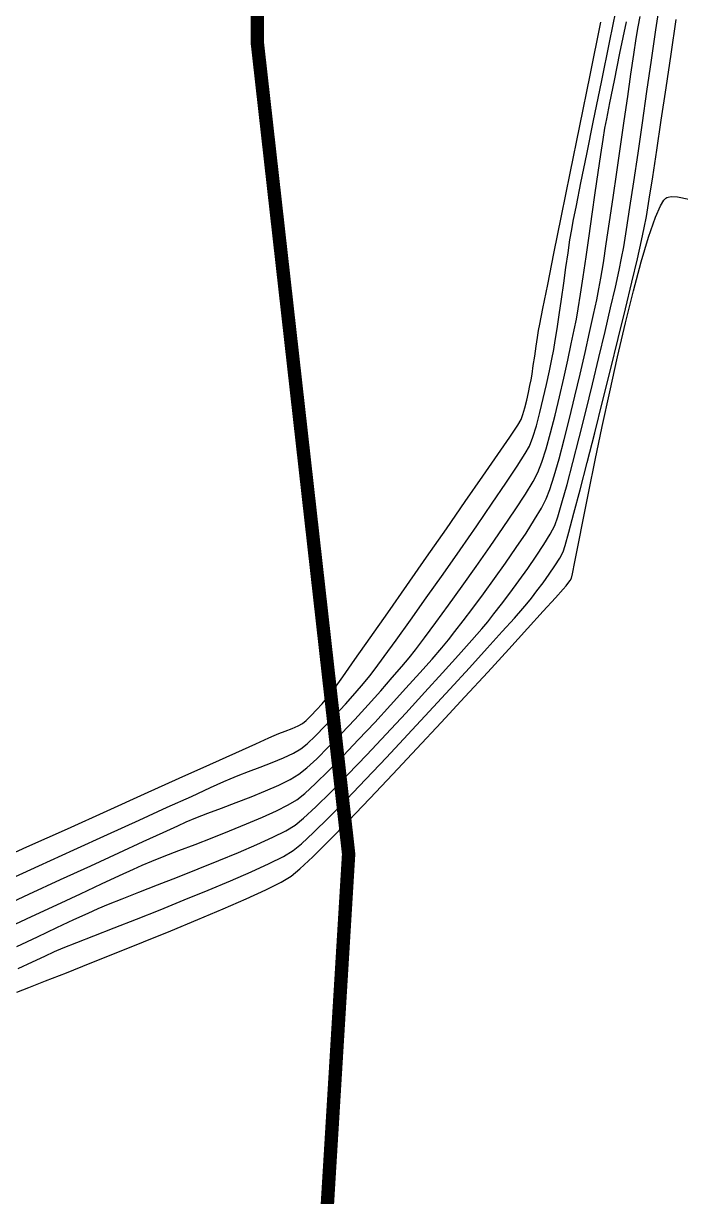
# Model space of a CAD drawing. Header units: metres. Extents: x 708868 to 711043, y 5411316 to 5413138.
# Drawn here: x 710374.5 to 710423.6, y 5412155.7 to 5412243.5 of the extents above; entities that cross this region are included whole.
import ezdxf

# ---------------------------------------------------------------- set-up
doc = ezdxf.new("R2010")
doc.units = ezdxf.units.M
doc.linetypes.add('DASHED', pattern=[0.75, 0.5, -0.25])
for name, color, linetype in [('C-ANNO-TABL', 1, 'Continuous'), ('Rionegro 2010_Contours', 7, 'Continuous'), ('Rionegro 2014_Contours', 7, 'Continuous'), ('Rionegro 2018_Contours', 7, 'Continuous')]:
    doc.layers.add(name, color=color, linetype=linetype)

msp = doc.modelspace()

# ---------------------------------------------------------------- linework, layer by layer
at = {"layer": 'C-ANNO-TABL', "color": 4, "linetype": 'DASHED', "true_color": 0x3dffff, "const_width": 1, "flags": 128}
msp.add_lwpolyline([(711042.543, 5413065.077), (710960.959, 5413110.395), (710928.513, 5413129.625), (710904.958, 5413136.482), (710878.336, 5413137.92), (710860.981, 5413136.789), (710843.249, 5413130.002), (710825.895, 5413114.543), (710808.917, 5413089.658), (710785.526, 5413050.068), (710767.477, 5413018.497), (710750.578, 5412962.402), (710732.947, 5412902.164), (710722.628, 5412876.686), (710711.096, 5412854.241), (710709.275, 5412838.469), (710712.254, 5412799.164), (710711.402, 5412767.16), (710706.844, 5412750.077), (710696.967, 5412735.651), (710677.974, 5412728.438), (710654.043, 5412726.539), (710627.073, 5412724.641), (710606.56, 5412720.465), (710589.801, 5412712.38), (710580.579, 5412698.728), (710577.45, 5412692.07), (710576.617, 5412681.451), (710581.703, 5412658.886), (710586.523, 5412640.581), (710590.138, 5412620.108), (710586.764, 5412609.511), (710569.894, 5412600.358), (710548.445, 5412592.651), (710519.158, 5412593.645), (710507.899, 5412592.671), (710498.04, 5412592.908), (710476.647, 5412590.526), (710453.439, 5412584.652), (710430.062, 5412578.871), (710407.167, 5412571.646), (710393.361, 5412565.35), (710390.566, 5412558.779), (710388.557, 5412550.53), (710383.696, 5412533.008), (710380.563, 5412521.688), (710371.646, 5412514.462), (710365.862, 5412509.886), (710362.006, 5412504.587), (710331.377, 5412455.849), (710322.46, 5412437.304), (710314.748, 5412419.962), (710310.913, 5412404.45), (710310.19, 5412389.517), (710312.359, 5412375.548), (710316.697, 5412365.432), (710327.06, 5412353.871), (710331.95, 5412345.85), (710336.144, 5412343.076), (710341.696, 5412343.548), (710347.662, 5412345.732), (710357.763, 5412346.027), (710373.475, 5412344.551), (710380.943, 5412341.931), (710387.559, 5412337.031), (710390.335, 5412331.128), (710393.229, 5412321.911), (710394.372, 5412314.079), (710391.947, 5412287.733), (710391.947, 5412242.005), (710398.772, 5412181.359), (710397.167, 5412154.922), (710391.094, 5412141.084), (710382.348, 5412135.257), (710365.927, 5412125.119), (710349.52, 5412122.865), (710314.938, 5412100.532), (710310.163, 5412097.449), (710304.075, 5412096.969), (710288.946, 5412103.637), (710260.398, 5412118.748), (710227.162, 5412131.796), (710192.198, 5412139.844), (710067.128, 5412167.234), (710056.514, 5412173.822), (710010.254, 5412214.541), (709997.898, 5412231.696), (709990.986, 5412235.843), (709981.946, 5412236.812), (709941.868, 5412226.346), (709906.208, 5412219.679), (709872.554, 5412206.968), (709858.983, 5412200.97), (709841.485, 5412178.774), (709831.695, 5412162.57), (709826.818, 5412138.119), (709826.096, 5412113.866), (709847.992, 5412057.968), (709847.992, 5412027.524), (709841.153, 5411995.836), (709821.685, 5411967.669), (709785.127, 5411896.003), (709764.498, 5411870.427), (709729.916, 5411841.626), (709687.876, 5411828.101), (709653.609, 5411828.388), (709636.799, 5411836.292), (709611.994, 5411871.534), (709572.151, 5411935.234), (709533.465, 5411953.882), (709461.2, 5411963.077), (709400.577, 5411961.741), (709328.296, 5411946.172), (709283.904, 5411933.17), (709246.821, 5411886.153), (709230.211, 5411871.995), (709186.772, 5411865.786), (709143.573, 5411868.974), (709131.371, 5411871.677), (709115.438, 5411870.35), (709084.203, 5411857.653), (709062.638, 5411854.332), (708913.408, 5411851.538)], dxfattribs=at)
at = {"layer": 'Rionegro 2010_Contours'}
for points in [[(710372.944, 5412179.264, 246), (710375.609, 5412180.474, 246), (710378.235, 5412181.669, 246), (710380.755, 5412182.817, 246), (710383.103, 5412183.888, 246), (710385.211, 5412184.85, 246), (710387.013, 5412185.672, 246), (710388.441, 5412186.324, 246), (710389.43, 5412186.773, 246), (710389.911, 5412186.99, 246), (710390.517, 5412187.237, 246), (710391.289, 5412187.531, 246), (710392.157, 5412187.859, 246), (710393.051, 5412188.207, 246), (710393.901, 5412188.56, 246), (710394.638, 5412188.904, 246), (710395.192, 5412189.224, 246), (710395.665, 5412189.61, 246), (710396.284, 5412190.195, 246), (710397.001, 5412190.923, 246), (710397.767, 5412191.736, 246), (710398.535, 5412192.575, 246), (710399.255, 5412193.385, 246), (710399.88, 5412194.107, 246), (710400.362, 5412194.683, 246), (710400.758, 5412195.202, 246), (710401.429, 5412196.116, 246), (710402.323, 5412197.353, 246), (710403.388, 5412198.842, 246), (710404.575, 5412200.513, 246), (710405.831, 5412202.294, 246), (710407.106, 5412204.113, 246), (710408.349, 5412205.901, 246), (710409.509, 5412207.585, 246), (710410.534, 5412209.094, 246), (710411.374, 5412210.358, 246), (710411.977, 5412211.305, 246), (710412.293, 5412211.864, 246), (710412.55, 5412212.532, 246), (710412.814, 5412213.388, 246), (710413.076, 5412214.37, 246), (710413.328, 5412215.42, 246), (710413.565, 5412216.475, 246), (710413.778, 5412217.477, 246), (710413.959, 5412218.365, 246), (710414.102, 5412219.079, 246), (710414.222, 5412219.748, 246), (710414.362, 5412220.637, 246), (710414.517, 5412221.688, 246), (710414.682, 5412222.84, 246), (710414.85, 5412224.035, 246), (710415.016, 5412225.215, 246), (710415.175, 5412226.318, 246), (710415.321, 5412227.288, 246), (710415.448, 5412228.064, 246), (710415.564, 5412228.67, 246), (710415.799, 5412229.852, 246), (710416.141, 5412231.546, 246), (710416.575, 5412233.689, 246), (710417.089, 5412236.217, 246), (710417.669, 5412239.065, 246), (710418.301, 5412242.171, 246), (710418.974, 5412245.469, 246)], [(710373.957, 5412174.442, 243), (710375.517, 5412175.176, 243), (710376.962, 5412175.858, 243), (710378.237, 5412176.458, 243), (710379.287, 5412176.946, 243), (710380.056, 5412177.292, 243), (710380.817, 5412177.61, 243), (710381.845, 5412178.02, 243), (710383.083, 5412178.505, 243), (710384.479, 5412179.049, 243), (710385.977, 5412179.635, 243), (710387.523, 5412180.247, 243), (710389.063, 5412180.867, 243), (710390.542, 5412181.479, 243), (710391.907, 5412182.067, 243), (710393.102, 5412182.614, 243), (710394.073, 5412183.103, 243), (710394.766, 5412183.517, 243), (710395.409, 5412184.041, 243), (710396.318, 5412184.887, 243), (710397.44, 5412185.996, 243), (710398.724, 5412187.311, 243), (710400.12, 5412188.773, 243), (710401.576, 5412190.322, 243), (710403.042, 5412191.902, 243), (710404.465, 5412193.452, 243), (710405.796, 5412194.915, 243), (710406.983, 5412196.232, 243), (710407.974, 5412197.345, 243), (710408.72, 5412198.195, 243), (710409.169, 5412198.723, 243), (710409.637, 5412199.31, 243), (710410.204, 5412200.04, 243), (710410.836, 5412200.875, 243), (710411.5, 5412201.776, 243), (710412.165, 5412202.705, 243), (710412.798, 5412203.624, 243), (710413.366, 5412204.494, 243), (710413.836, 5412205.277, 243), (710414.176, 5412205.934, 243), (710414.407, 5412206.565, 243), (710414.722, 5412207.606, 243), (710415.105, 5412208.985, 243), (710415.541, 5412210.632, 243), (710416.014, 5412212.478, 243), (710416.506, 5412214.451, 243), (710417.004, 5412216.48, 243), (710417.489, 5412218.496, 243), (710417.947, 5412220.428, 243), (710418.362, 5412222.205, 243), (710418.717, 5412223.757, 243), (710418.996, 5412225.014, 243), (710419.184, 5412225.904, 243), (710419.34, 5412226.773, 243), (710419.55, 5412228.063, 243), (710419.804, 5412229.705, 243), (710420.092, 5412231.627, 243), (710420.407, 5412233.759, 243), (710420.739, 5412236.03, 243), (710421.078, 5412238.371, 243), (710421.416, 5412240.711, 243), (710421.744, 5412242.978, 243), (710422.052, 5412245.103, 243)], [(710373.087, 5412175.768, 244), (710375.053, 5412176.678, 244), (710376.951, 5412177.561, 244), (710378.722, 5412178.387, 244), (710380.306, 5412179.126, 244), (710381.643, 5412179.748, 244), (710382.675, 5412180.225, 244), (710383.341, 5412180.525, 244), (710384.056, 5412180.822, 244), (710384.986, 5412181.189, 244), (710386.081, 5412181.613, 244), (710387.294, 5412182.08, 244), (710388.574, 5412182.577, 244), (710389.872, 5412183.09, 244), (710391.139, 5412183.605, 244), (710392.325, 5412184.109, 244), (710393.381, 5412184.588, 244), (710394.259, 5412185.03, 244), (710394.908, 5412185.419, 244), (710395.501, 5412185.896, 244), (710396.302, 5412186.635, 244), (710397.268, 5412187.584, 244), (710398.355, 5412188.695, 244), (710399.52, 5412189.916, 244), (710400.72, 5412191.199, 244), (710401.912, 5412192.493, 244), (710403.052, 5412193.748, 244), (710404.097, 5412194.914, 244), (710405.005, 5412195.941, 244), (710405.731, 5412196.778, 244), (710406.233, 5412197.376, 244), (710406.72, 5412197.99, 244), (710407.34, 5412198.795, 244), (710408.061, 5412199.752, 244), (710408.85, 5412200.818, 244), (710409.674, 5412201.954, 244), (710410.502, 5412203.117, 244), (710411.3, 5412204.267, 244), (710412.036, 5412205.362, 244), (710412.678, 5412206.362, 244), (710413.193, 5412207.225, 244), (710413.549, 5412207.911, 244), (710413.82, 5412208.619, 244), (710414.141, 5412209.635, 244), (710414.5, 5412210.899, 244), (710414.885, 5412212.352, 244), (710415.285, 5412213.934, 244), (710415.687, 5412215.586, 244), (710416.079, 5412217.248, 244), (710416.451, 5412218.861, 244), (710416.789, 5412220.365, 244), (710417.083, 5412221.7, 244), (710417.321, 5412222.808, 244), (710417.49, 5412223.629, 244), (710417.634, 5412224.428, 244), (710417.819, 5412225.569, 244), (710418.038, 5412226.993, 244), (710418.283, 5412228.637, 244), (710418.546, 5412230.439, 244), (710418.821, 5412232.339, 244), (710419.099, 5412234.275, 244), (710419.373, 5412236.185, 244), (710419.635, 5412238.009, 244), (710419.879, 5412239.684, 244), (710420.096, 5412241.148, 244), (710420.279, 5412242.342, 244), (710420.421, 5412243.203, 244), (710420.566, 5412243.974, 244)], [(710371.693, 5412180.519, 247), (710374.723, 5412181.885, 247), (710377.752, 5412183.252, 247), (710380.708, 5412184.585, 247), (710383.516, 5412185.853, 247), (710386.105, 5412187.021, 247), (710388.4, 5412188.058, 247), (710390.33, 5412188.93, 247), (710391.822, 5412189.603, 247), (710392.801, 5412190.045, 247), (710393.197, 5412190.222, 247), (710393.56, 5412190.368, 247), (710394.034, 5412190.547, 247), (710394.538, 5412190.744, 247), (710394.998, 5412190.942, 247), (710395.334, 5412191.127, 247), (710395.603, 5412191.354, 247), (710395.966, 5412191.711, 247), (710396.376, 5412192.143, 247), (710396.787, 5412192.595, 247), (710397.153, 5412193.011, 247), (710397.427, 5412193.336, 247), (710397.709, 5412193.723, 247), (710398.335, 5412194.605, 247), (710399.247, 5412195.899, 247), (710400.387, 5412197.524, 247), (710401.698, 5412199.396, 247), (710403.122, 5412201.435, 247), (710404.602, 5412203.557, 247), (710406.079, 5412205.68, 247), (710407.496, 5412207.722, 247), (710408.796, 5412209.601, 247), (710409.921, 5412211.235, 247), (710410.812, 5412212.541, 247), (710411.413, 5412213.437, 247), (710411.665, 5412213.841, 247), (710411.807, 5412214.225, 247), (710411.951, 5412214.731, 247), (710412.091, 5412215.301, 247), (710412.218, 5412215.875, 247), (710412.326, 5412216.396, 247), (710412.408, 5412216.804, 247), (710412.485, 5412217.251, 247), (710412.579, 5412217.875, 247), (710412.681, 5412218.592, 247), (710412.784, 5412219.323, 247), (710412.88, 5412219.984, 247), (710412.961, 5412220.494, 247), (710413.056, 5412220.979, 247), (710413.292, 5412222.151, 247), (710413.653, 5412223.939, 247), (710414.125, 5412226.271, 247), (710414.693, 5412229.075, 247), (710415.342, 5412232.279, 247), (710416.058, 5412235.811, 247), (710416.826, 5412239.598, 247), (710417.631, 5412243.57, 247)], [(710374.067, 5412172.795, 242), (710375.129, 5412173.301, 242), (710376.046, 5412173.732, 242), (710376.771, 5412174.06, 242), (710377.434, 5412174.336, 242), (710378.442, 5412174.737, 242), (710379.731, 5412175.245, 242), (710381.241, 5412175.838, 242), (710382.91, 5412176.495, 242), (710384.677, 5412177.197, 242), (710386.48, 5412177.922, 242), (710388.259, 5412178.649, 242), (710389.95, 5412179.36, 242), (710391.494, 5412180.032, 242), (710392.829, 5412180.646, 242), (710393.892, 5412181.18, 242), (710394.624, 5412181.615, 242), (710395.249, 5412182.125, 242), (710396.152, 5412182.966, 242), (710397.285, 5412184.085, 242), (710398.602, 5412185.429, 242), (710400.058, 5412186.946, 242), (710401.606, 5412188.584, 242), (710403.201, 5412190.289, 242), (710404.796, 5412192.01, 242), (710406.345, 5412193.694, 242), (710407.803, 5412195.287, 242), (710409.123, 5412196.739, 242), (710410.259, 5412197.995, 242), (710411.165, 5412199.004, 242), (710411.796, 5412199.713, 242), (710412.104, 5412200.07, 242), (710412.439, 5412200.492, 242), (710412.854, 5412201.031, 242), (710413.31, 5412201.645, 242), (710413.77, 5412202.288, 242), (710414.198, 5412202.918, 242), (710414.555, 5412203.489, 242), (710414.804, 5412203.958, 242), (710414.962, 5412204.438, 242), (710415.241, 5412205.425, 242), (710415.62, 5412206.838, 242), (710416.081, 5412208.6, 242), (710416.604, 5412210.633, 242), (710417.169, 5412212.859, 242), (710417.757, 5412215.198, 242), (710418.348, 5412217.572, 242), (710418.924, 5412219.904, 242), (710419.463, 5412222.115, 242), (710419.948, 5412224.126, 242), (710420.358, 5412225.859, 242), (710420.675, 5412227.236, 242), (710420.878, 5412228.179, 242), (710421.032, 5412229.034, 242), (710421.245, 5412230.331, 242), (710421.507, 5412232.006, 242), (710421.81, 5412233.993, 242), (710422.145, 5412236.226, 242), (710422.502, 5412238.64, 242), (710422.874, 5412241.17, 242), (710423.251, 5412243.749, 242)], [(710373.954, 5412171.018, 241), (710374.854, 5412171.374, 241), (710376.115, 5412171.871, 241), (710377.671, 5412172.484, 241), (710379.454, 5412173.189, 241), (710381.396, 5412173.963, 241), (710383.428, 5412174.78, 241), (710385.482, 5412175.618, 241), (710387.492, 5412176.451, 241), (710389.388, 5412177.256, 241), (710391.103, 5412178.009, 241), (710392.569, 5412178.686, 241), (710393.718, 5412179.261, 241), (710394.482, 5412179.712, 241), (710395.133, 5412180.247, 241), (710396.096, 5412181.15, 241), (710397.321, 5412182.364, 241), (710398.76, 5412183.836, 241), (710400.365, 5412185.509, 241), (710402.086, 5412187.329, 241), (710403.876, 5412189.239, 241), (710405.685, 5412191.186, 241), (710407.465, 5412193.113, 241), (710409.168, 5412194.965, 241), (710410.745, 5412196.688, 241), (710412.147, 5412198.225, 241), (710413.326, 5412199.522, 241), (710414.234, 5412200.523, 241), (710414.821, 5412201.173, 241), (710415.04, 5412201.416, 241), (710415.17, 5412201.585, 241), (710415.324, 5412201.8, 241), (710415.432, 5412201.981, 241), (710415.501, 5412202.313, 241), (710415.677, 5412203.206, 241), (710415.948, 5412204.58, 241), (710416.301, 5412206.357, 241), (710416.725, 5412208.458, 241), (710417.207, 5412210.804, 241), (710417.735, 5412213.318, 241), (710418.298, 5412215.919, 241), (710418.882, 5412218.53, 241), (710419.476, 5412221.071, 241), (710420.068, 5412223.464, 241), (710420.646, 5412225.631, 241), (710421.198, 5412227.491, 241), (710421.71, 5412228.968, 241), (710422.085, 5412229.82, 241), (710422.34, 5412230.24, 241), (710422.497, 5412230.406, 241), (710422.571, 5412230.454, 241), (710422.658, 5412230.486, 241), (710422.888, 5412230.518, 241), (710423.361, 5412230.492, 241), (710424.213, 5412230.326, 241)]]:
    msp.add_polyline3d(points, dxfattribs=at)
at = {"layer": 'Rionegro 2014_Contours'}
for points in [[(710372.944, 5412179.264, 246), (710375.609, 5412180.474, 246), (710378.235, 5412181.669, 246), (710380.755, 5412182.817, 246), (710383.103, 5412183.888, 246), (710385.211, 5412184.85, 246), (710387.013, 5412185.672, 246), (710388.441, 5412186.324, 246), (710389.43, 5412186.773, 246), (710389.911, 5412186.99, 246), (710390.517, 5412187.237, 246), (710391.289, 5412187.531, 246), (710392.157, 5412187.859, 246), (710393.051, 5412188.207, 246), (710393.901, 5412188.56, 246), (710394.638, 5412188.904, 246), (710395.192, 5412189.224, 246), (710395.665, 5412189.61, 246), (710396.284, 5412190.195, 246), (710397.001, 5412190.923, 246), (710397.767, 5412191.736, 246), (710398.535, 5412192.575, 246), (710399.255, 5412193.385, 246), (710399.88, 5412194.107, 246), (710400.362, 5412194.683, 246), (710400.758, 5412195.202, 246), (710401.429, 5412196.116, 246), (710402.323, 5412197.353, 246), (710403.388, 5412198.842, 246), (710404.575, 5412200.513, 246), (710405.831, 5412202.294, 246), (710407.106, 5412204.113, 246), (710408.349, 5412205.901, 246), (710409.509, 5412207.585, 246), (710410.534, 5412209.094, 246), (710411.374, 5412210.358, 246), (710411.977, 5412211.305, 246), (710412.293, 5412211.864, 246), (710412.55, 5412212.532, 246), (710412.814, 5412213.388, 246), (710413.076, 5412214.37, 246), (710413.328, 5412215.42, 246), (710413.565, 5412216.475, 246), (710413.778, 5412217.477, 246), (710413.959, 5412218.365, 246), (710414.102, 5412219.079, 246), (710414.222, 5412219.748, 246), (710414.362, 5412220.637, 246), (710414.517, 5412221.688, 246), (710414.682, 5412222.84, 246), (710414.85, 5412224.035, 246), (710415.016, 5412225.215, 246), (710415.175, 5412226.318, 246), (710415.321, 5412227.288, 246), (710415.448, 5412228.064, 246), (710415.564, 5412228.67, 246), (710415.799, 5412229.852, 246), (710416.141, 5412231.546, 246), (710416.575, 5412233.689, 246), (710417.089, 5412236.217, 246), (710417.669, 5412239.065, 246), (710418.301, 5412242.171, 246), (710418.974, 5412245.469, 246)], [(710373.957, 5412174.442, 243), (710375.517, 5412175.176, 243), (710376.962, 5412175.858, 243), (710378.237, 5412176.458, 243), (710379.287, 5412176.946, 243), (710380.056, 5412177.292, 243), (710380.817, 5412177.61, 243), (710381.845, 5412178.02, 243), (710383.083, 5412178.505, 243), (710384.479, 5412179.049, 243), (710385.977, 5412179.635, 243), (710387.523, 5412180.247, 243), (710389.063, 5412180.867, 243), (710390.542, 5412181.479, 243), (710391.907, 5412182.067, 243), (710393.102, 5412182.614, 243), (710394.073, 5412183.103, 243), (710394.766, 5412183.517, 243), (710395.409, 5412184.041, 243), (710396.318, 5412184.887, 243), (710397.44, 5412185.996, 243), (710398.724, 5412187.311, 243), (710400.12, 5412188.773, 243), (710401.576, 5412190.322, 243), (710403.042, 5412191.902, 243), (710404.465, 5412193.452, 243), (710405.796, 5412194.915, 243), (710406.983, 5412196.232, 243), (710407.974, 5412197.345, 243), (710408.72, 5412198.195, 243), (710409.169, 5412198.723, 243), (710409.637, 5412199.31, 243), (710410.204, 5412200.04, 243), (710410.836, 5412200.875, 243), (710411.5, 5412201.776, 243), (710412.165, 5412202.705, 243), (710412.798, 5412203.624, 243), (710413.366, 5412204.494, 243), (710413.836, 5412205.277, 243), (710414.176, 5412205.934, 243), (710414.407, 5412206.565, 243), (710414.722, 5412207.606, 243), (710415.105, 5412208.985, 243), (710415.541, 5412210.632, 243), (710416.014, 5412212.478, 243), (710416.506, 5412214.451, 243), (710417.004, 5412216.48, 243), (710417.489, 5412218.496, 243), (710417.947, 5412220.428, 243), (710418.362, 5412222.205, 243), (710418.717, 5412223.757, 243), (710418.996, 5412225.014, 243), (710419.184, 5412225.904, 243), (710419.34, 5412226.773, 243), (710419.55, 5412228.063, 243), (710419.804, 5412229.705, 243), (710420.092, 5412231.627, 243), (710420.407, 5412233.759, 243), (710420.739, 5412236.03, 243), (710421.078, 5412238.371, 243), (710421.416, 5412240.711, 243), (710421.744, 5412242.978, 243), (710422.052, 5412245.103, 243)], [(710373.087, 5412175.768, 244), (710375.053, 5412176.678, 244), (710376.951, 5412177.561, 244), (710378.722, 5412178.387, 244), (710380.306, 5412179.126, 244), (710381.643, 5412179.748, 244), (710382.675, 5412180.225, 244), (710383.341, 5412180.525, 244), (710384.056, 5412180.822, 244), (710384.986, 5412181.189, 244), (710386.081, 5412181.613, 244), (710387.294, 5412182.08, 244), (710388.574, 5412182.577, 244), (710389.872, 5412183.09, 244), (710391.139, 5412183.605, 244), (710392.325, 5412184.109, 244), (710393.381, 5412184.588, 244), (710394.259, 5412185.03, 244), (710394.908, 5412185.419, 244), (710395.501, 5412185.896, 244), (710396.302, 5412186.635, 244), (710397.268, 5412187.584, 244), (710398.355, 5412188.695, 244), (710399.52, 5412189.916, 244), (710400.72, 5412191.199, 244), (710401.912, 5412192.493, 244), (710403.052, 5412193.748, 244), (710404.097, 5412194.914, 244), (710405.005, 5412195.941, 244), (710405.731, 5412196.778, 244), (710406.233, 5412197.376, 244), (710406.72, 5412197.99, 244), (710407.34, 5412198.795, 244), (710408.061, 5412199.752, 244), (710408.85, 5412200.818, 244), (710409.674, 5412201.954, 244), (710410.502, 5412203.117, 244), (710411.3, 5412204.267, 244), (710412.036, 5412205.362, 244), (710412.678, 5412206.362, 244), (710413.193, 5412207.225, 244), (710413.549, 5412207.911, 244), (710413.82, 5412208.619, 244), (710414.141, 5412209.635, 244), (710414.5, 5412210.899, 244), (710414.885, 5412212.352, 244), (710415.285, 5412213.934, 244), (710415.687, 5412215.586, 244), (710416.079, 5412217.248, 244), (710416.451, 5412218.861, 244), (710416.789, 5412220.365, 244), (710417.083, 5412221.7, 244), (710417.321, 5412222.808, 244), (710417.49, 5412223.629, 244), (710417.634, 5412224.428, 244), (710417.819, 5412225.569, 244), (710418.038, 5412226.993, 244), (710418.283, 5412228.637, 244), (710418.546, 5412230.439, 244), (710418.821, 5412232.339, 244), (710419.099, 5412234.275, 244), (710419.373, 5412236.185, 244), (710419.635, 5412238.009, 244), (710419.879, 5412239.684, 244), (710420.096, 5412241.148, 244), (710420.279, 5412242.342, 244), (710420.421, 5412243.203, 244), (710420.566, 5412243.974, 244)], [(710371.693, 5412180.519, 247), (710374.723, 5412181.885, 247), (710377.752, 5412183.252, 247), (710380.708, 5412184.585, 247), (710383.516, 5412185.853, 247), (710386.105, 5412187.021, 247), (710388.4, 5412188.058, 247), (710390.33, 5412188.93, 247), (710391.822, 5412189.603, 247), (710392.801, 5412190.045, 247), (710393.197, 5412190.222, 247), (710393.56, 5412190.368, 247), (710394.034, 5412190.547, 247), (710394.538, 5412190.744, 247), (710394.998, 5412190.942, 247), (710395.334, 5412191.127, 247), (710395.603, 5412191.354, 247), (710395.966, 5412191.711, 247), (710396.376, 5412192.143, 247), (710396.787, 5412192.595, 247), (710397.153, 5412193.011, 247), (710397.427, 5412193.336, 247), (710397.709, 5412193.723, 247), (710398.335, 5412194.605, 247), (710399.247, 5412195.899, 247), (710400.387, 5412197.524, 247), (710401.698, 5412199.396, 247), (710403.122, 5412201.435, 247), (710404.602, 5412203.557, 247), (710406.079, 5412205.68, 247), (710407.496, 5412207.722, 247), (710408.796, 5412209.601, 247), (710409.921, 5412211.235, 247), (710410.812, 5412212.541, 247), (710411.413, 5412213.437, 247), (710411.665, 5412213.841, 247), (710411.807, 5412214.225, 247), (710411.951, 5412214.731, 247), (710412.091, 5412215.301, 247), (710412.218, 5412215.875, 247), (710412.326, 5412216.396, 247), (710412.408, 5412216.804, 247), (710412.485, 5412217.251, 247), (710412.579, 5412217.875, 247), (710412.681, 5412218.592, 247), (710412.784, 5412219.323, 247), (710412.88, 5412219.984, 247), (710412.961, 5412220.494, 247), (710413.056, 5412220.979, 247), (710413.292, 5412222.151, 247), (710413.653, 5412223.939, 247), (710414.125, 5412226.271, 247), (710414.693, 5412229.075, 247), (710415.342, 5412232.279, 247), (710416.058, 5412235.811, 247), (710416.826, 5412239.598, 247), (710417.631, 5412243.57, 247)], [(710372.44, 5412177.246, 245), (710374.859, 5412178.353, 245), (710377.236, 5412179.444, 245), (710379.5, 5412180.485, 245), (710381.58, 5412181.443, 245), (710383.403, 5412182.284, 245), (710384.9, 5412182.972, 245), (710385.998, 5412183.475, 245), (710386.626, 5412183.757, 245), (710387.348, 5412184.055, 245), (710388.248, 5412184.403, 245), (710389.271, 5412184.79, 245), (710390.365, 5412185.205, 245), (710391.478, 5412185.638, 245), (710392.556, 5412186.077, 245), (710393.546, 5412186.511, 245), (710394.395, 5412186.93, 245), (710395.05, 5412187.322, 245), (710395.636, 5412187.791, 245), (710396.391, 5412188.488, 245), (710397.272, 5412189.361, 245), (710398.235, 5412190.358, 245), (710399.237, 5412191.428, 245), (710400.234, 5412192.517, 245), (710401.182, 5412193.573, 245), (710402.038, 5412194.546, 245), (710402.758, 5412195.382, 245), (710403.298, 5412196.03, 245), (710403.774, 5412196.638, 245), (710404.45, 5412197.534, 245), (710405.283, 5412198.66, 245), (710406.231, 5412199.96, 245), (710407.252, 5412201.378, 245), (710408.304, 5412202.859, 245), (710409.346, 5412204.344, 245), (710410.334, 5412205.779, 245), (710411.228, 5412207.107, 245), (710411.985, 5412208.272, 245), (710412.563, 5412209.218, 245), (710412.921, 5412209.888, 245), (710413.216, 5412210.647, 245), (710413.535, 5412211.653, 245), (710413.868, 5412212.845, 245), (710414.207, 5412214.164, 245), (710414.54, 5412215.549, 245), (710414.859, 5412216.939, 245), (710415.154, 5412218.275, 245), (710415.414, 5412219.496, 245), (710415.632, 5412220.543, 245), (710415.796, 5412221.354, 245), (710415.937, 5412222.136, 245), (710416.111, 5412223.216, 245), (710416.309, 5412224.528, 245), (710416.526, 5412226.007, 245), (710416.754, 5412227.59, 245), (710416.984, 5412229.212, 245), (710417.211, 5412230.807, 245), (710417.427, 5412232.311, 245), (710417.624, 5412233.66, 245), (710417.796, 5412234.789, 245), (710417.934, 5412235.633, 245), (710418.066, 5412236.327, 245), (710418.305, 5412237.533, 245), (710418.64, 5412239.189, 245), (710419.055, 5412241.23, 245), (710419.538, 5412243.591, 245)], [(710374.067, 5412172.795, 242), (710375.129, 5412173.301, 242), (710376.046, 5412173.732, 242), (710376.771, 5412174.06, 242), (710377.434, 5412174.336, 242), (710378.442, 5412174.737, 242), (710379.731, 5412175.245, 242), (710381.241, 5412175.838, 242), (710382.91, 5412176.495, 242), (710384.677, 5412177.197, 242), (710386.48, 5412177.922, 242), (710388.259, 5412178.649, 242), (710389.95, 5412179.36, 242), (710391.494, 5412180.032, 242), (710392.829, 5412180.646, 242), (710393.892, 5412181.18, 242), (710394.624, 5412181.615, 242), (710395.249, 5412182.125, 242), (710396.152, 5412182.966, 242), (710397.285, 5412184.085, 242), (710398.602, 5412185.429, 242), (710400.058, 5412186.946, 242), (710401.606, 5412188.584, 242), (710403.201, 5412190.289, 242), (710404.796, 5412192.01, 242), (710406.345, 5412193.694, 242), (710407.803, 5412195.287, 242), (710409.123, 5412196.739, 242), (710410.259, 5412197.995, 242), (710411.165, 5412199.004, 242), (710411.796, 5412199.713, 242), (710412.104, 5412200.07, 242), (710412.439, 5412200.492, 242), (710412.854, 5412201.031, 242), (710413.31, 5412201.645, 242), (710413.77, 5412202.288, 242), (710414.198, 5412202.918, 242), (710414.555, 5412203.489, 242), (710414.804, 5412203.958, 242), (710414.962, 5412204.438, 242), (710415.241, 5412205.425, 242), (710415.62, 5412206.838, 242), (710416.081, 5412208.6, 242), (710416.604, 5412210.633, 242), (710417.169, 5412212.859, 242), (710417.757, 5412215.198, 242), (710418.348, 5412217.572, 242), (710418.924, 5412219.904, 242), (710419.463, 5412222.115, 242), (710419.948, 5412224.126, 242), (710420.358, 5412225.859, 242), (710420.675, 5412227.236, 242), (710420.878, 5412228.179, 242), (710421.032, 5412229.034, 242), (710421.245, 5412230.331, 242), (710421.507, 5412232.006, 242), (710421.81, 5412233.993, 242), (710422.145, 5412236.226, 242), (710422.502, 5412238.64, 242), (710422.874, 5412241.17, 242), (710423.251, 5412243.749, 242)], [(710373.954, 5412171.018, 241), (710374.854, 5412171.374, 241), (710376.115, 5412171.871, 241), (710377.671, 5412172.484, 241), (710379.454, 5412173.189, 241), (710381.396, 5412173.963, 241), (710383.428, 5412174.78, 241), (710385.482, 5412175.618, 241), (710387.492, 5412176.451, 241), (710389.388, 5412177.256, 241), (710391.103, 5412178.009, 241), (710392.569, 5412178.686, 241), (710393.718, 5412179.261, 241), (710394.482, 5412179.712, 241), (710395.133, 5412180.247, 241), (710396.096, 5412181.15, 241), (710397.321, 5412182.364, 241), (710398.76, 5412183.836, 241), (710400.365, 5412185.509, 241), (710402.086, 5412187.329, 241), (710403.876, 5412189.239, 241), (710405.685, 5412191.186, 241), (710407.465, 5412193.113, 241), (710409.168, 5412194.965, 241), (710410.745, 5412196.688, 241), (710412.147, 5412198.225, 241), (710413.326, 5412199.522, 241), (710414.234, 5412200.523, 241), (710414.821, 5412201.173, 241), (710415.04, 5412201.416, 241), (710415.17, 5412201.585, 241), (710415.324, 5412201.8, 241), (710415.432, 5412201.981, 241), (710415.501, 5412202.313, 241), (710415.677, 5412203.206, 241), (710415.948, 5412204.58, 241), (710416.301, 5412206.357, 241), (710416.725, 5412208.458, 241), (710417.207, 5412210.804, 241), (710417.735, 5412213.318, 241), (710418.298, 5412215.919, 241), (710418.882, 5412218.53, 241), (710419.476, 5412221.071, 241), (710420.068, 5412223.464, 241), (710420.646, 5412225.631, 241), (710421.198, 5412227.491, 241), (710421.71, 5412228.968, 241), (710422.085, 5412229.82, 241), (710422.34, 5412230.24, 241), (710422.497, 5412230.406, 241), (710422.571, 5412230.454, 241), (710422.658, 5412230.486, 241), (710422.888, 5412230.518, 241), (710423.361, 5412230.492, 241), (710424.213, 5412230.326, 241)]]:
    msp.add_polyline3d(points, dxfattribs=at)
at = {"layer": 'Rionegro 2018_Contours'}
for points in [[(710372.944, 5412179.264, 246), (710375.609, 5412180.474, 246), (710378.235, 5412181.669, 246), (710380.755, 5412182.817, 246), (710383.103, 5412183.888, 246), (710385.211, 5412184.85, 246), (710387.013, 5412185.672, 246), (710388.441, 5412186.324, 246), (710389.43, 5412186.773, 246), (710389.911, 5412186.99, 246), (710390.517, 5412187.237, 246), (710391.289, 5412187.531, 246), (710392.157, 5412187.859, 246), (710393.051, 5412188.207, 246), (710393.901, 5412188.56, 246), (710394.638, 5412188.904, 246), (710395.192, 5412189.224, 246), (710395.665, 5412189.61, 246), (710396.284, 5412190.195, 246), (710397.001, 5412190.923, 246), (710397.767, 5412191.736, 246), (710398.535, 5412192.575, 246), (710399.255, 5412193.385, 246), (710399.88, 5412194.107, 246), (710400.362, 5412194.683, 246), (710400.758, 5412195.202, 246), (710401.429, 5412196.116, 246), (710402.323, 5412197.353, 246), (710403.388, 5412198.842, 246), (710404.575, 5412200.513, 246), (710405.831, 5412202.294, 246), (710407.106, 5412204.113, 246), (710408.349, 5412205.901, 246), (710409.509, 5412207.585, 246), (710410.534, 5412209.094, 246), (710411.374, 5412210.358, 246), (710411.977, 5412211.305, 246), (710412.293, 5412211.864, 246), (710412.55, 5412212.532, 246), (710412.814, 5412213.388, 246), (710413.076, 5412214.37, 246), (710413.328, 5412215.42, 246), (710413.565, 5412216.475, 246), (710413.778, 5412217.477, 246), (710413.959, 5412218.365, 246), (710414.102, 5412219.079, 246), (710414.222, 5412219.748, 246), (710414.362, 5412220.637, 246), (710414.517, 5412221.688, 246), (710414.682, 5412222.84, 246), (710414.85, 5412224.035, 246), (710415.016, 5412225.215, 246), (710415.175, 5412226.318, 246), (710415.321, 5412227.288, 246), (710415.448, 5412228.064, 246), (710415.564, 5412228.67, 246), (710415.799, 5412229.852, 246), (710416.141, 5412231.546, 246), (710416.575, 5412233.689, 246), (710417.089, 5412236.217, 246), (710417.669, 5412239.065, 246), (710418.301, 5412242.171, 246), (710418.974, 5412245.469, 246)], [(710373.957, 5412174.442, 243), (710375.517, 5412175.176, 243), (710376.962, 5412175.858, 243), (710378.237, 5412176.458, 243), (710379.287, 5412176.946, 243), (710380.056, 5412177.292, 243), (710380.817, 5412177.61, 243), (710381.845, 5412178.02, 243), (710383.083, 5412178.505, 243), (710384.479, 5412179.049, 243), (710385.977, 5412179.635, 243), (710387.523, 5412180.247, 243), (710389.063, 5412180.867, 243), (710390.542, 5412181.479, 243), (710391.907, 5412182.067, 243), (710393.102, 5412182.614, 243), (710394.073, 5412183.103, 243), (710394.766, 5412183.517, 243), (710395.409, 5412184.041, 243), (710396.318, 5412184.887, 243), (710397.44, 5412185.996, 243), (710398.724, 5412187.311, 243), (710400.12, 5412188.773, 243), (710401.576, 5412190.322, 243), (710403.042, 5412191.902, 243), (710404.465, 5412193.452, 243), (710405.796, 5412194.915, 243), (710406.983, 5412196.232, 243), (710407.974, 5412197.345, 243), (710408.72, 5412198.195, 243), (710409.169, 5412198.723, 243), (710409.637, 5412199.31, 243), (710410.204, 5412200.04, 243), (710410.836, 5412200.875, 243), (710411.5, 5412201.776, 243), (710412.165, 5412202.705, 243), (710412.798, 5412203.624, 243), (710413.366, 5412204.494, 243), (710413.836, 5412205.277, 243), (710414.176, 5412205.934, 243), (710414.407, 5412206.565, 243), (710414.722, 5412207.606, 243), (710415.105, 5412208.985, 243), (710415.541, 5412210.632, 243), (710416.014, 5412212.478, 243), (710416.506, 5412214.451, 243), (710417.004, 5412216.48, 243), (710417.489, 5412218.496, 243), (710417.947, 5412220.428, 243), (710418.362, 5412222.205, 243), (710418.717, 5412223.757, 243), (710418.996, 5412225.014, 243), (710419.184, 5412225.904, 243), (710419.34, 5412226.773, 243), (710419.55, 5412228.063, 243), (710419.804, 5412229.705, 243), (710420.092, 5412231.627, 243), (710420.407, 5412233.759, 243), (710420.739, 5412236.03, 243), (710421.078, 5412238.371, 243), (710421.416, 5412240.711, 243), (710421.744, 5412242.978, 243), (710422.052, 5412245.103, 243)], [(710373.087, 5412175.768, 244), (710375.053, 5412176.678, 244), (710376.951, 5412177.561, 244), (710378.722, 5412178.387, 244), (710380.306, 5412179.126, 244), (710381.643, 5412179.748, 244), (710382.675, 5412180.225, 244), (710383.341, 5412180.525, 244), (710384.056, 5412180.822, 244), (710384.986, 5412181.189, 244), (710386.081, 5412181.613, 244), (710387.294, 5412182.08, 244), (710388.574, 5412182.577, 244), (710389.872, 5412183.09, 244), (710391.139, 5412183.605, 244), (710392.325, 5412184.109, 244), (710393.381, 5412184.588, 244), (710394.259, 5412185.03, 244), (710394.908, 5412185.419, 244), (710395.501, 5412185.896, 244), (710396.302, 5412186.635, 244), (710397.268, 5412187.584, 244), (710398.355, 5412188.695, 244), (710399.52, 5412189.916, 244), (710400.72, 5412191.199, 244), (710401.912, 5412192.493, 244), (710403.052, 5412193.748, 244), (710404.097, 5412194.914, 244), (710405.005, 5412195.941, 244), (710405.731, 5412196.778, 244), (710406.233, 5412197.376, 244), (710406.72, 5412197.99, 244), (710407.34, 5412198.795, 244), (710408.061, 5412199.752, 244), (710408.85, 5412200.818, 244), (710409.674, 5412201.954, 244), (710410.502, 5412203.117, 244), (710411.3, 5412204.267, 244), (710412.036, 5412205.362, 244), (710412.678, 5412206.362, 244), (710413.193, 5412207.225, 244), (710413.549, 5412207.911, 244), (710413.82, 5412208.619, 244), (710414.141, 5412209.635, 244), (710414.5, 5412210.899, 244), (710414.885, 5412212.352, 244), (710415.285, 5412213.934, 244), (710415.687, 5412215.586, 244), (710416.079, 5412217.248, 244), (710416.451, 5412218.861, 244), (710416.789, 5412220.365, 244), (710417.083, 5412221.7, 244), (710417.321, 5412222.808, 244), (710417.49, 5412223.629, 244), (710417.634, 5412224.428, 244), (710417.819, 5412225.569, 244), (710418.038, 5412226.993, 244), (710418.283, 5412228.637, 244), (710418.546, 5412230.439, 244), (710418.821, 5412232.339, 244), (710419.099, 5412234.275, 244), (710419.373, 5412236.185, 244), (710419.635, 5412238.009, 244), (710419.879, 5412239.684, 244), (710420.096, 5412241.148, 244), (710420.279, 5412242.342, 244), (710420.421, 5412243.203, 244), (710420.566, 5412243.974, 244)], [(710371.693, 5412180.519, 247), (710374.723, 5412181.885, 247), (710377.752, 5412183.252, 247), (710380.708, 5412184.585, 247), (710383.516, 5412185.853, 247), (710386.105, 5412187.021, 247), (710388.4, 5412188.058, 247), (710390.33, 5412188.93, 247), (710391.822, 5412189.603, 247), (710392.801, 5412190.045, 247), (710393.197, 5412190.222, 247), (710393.56, 5412190.368, 247), (710394.034, 5412190.547, 247), (710394.538, 5412190.744, 247), (710394.998, 5412190.942, 247), (710395.334, 5412191.127, 247), (710395.603, 5412191.354, 247), (710395.966, 5412191.711, 247), (710396.376, 5412192.143, 247), (710396.787, 5412192.595, 247), (710397.153, 5412193.011, 247), (710397.427, 5412193.336, 247), (710397.709, 5412193.723, 247), (710398.335, 5412194.605, 247), (710399.247, 5412195.899, 247), (710400.387, 5412197.524, 247), (710401.698, 5412199.396, 247), (710403.122, 5412201.435, 247), (710404.602, 5412203.557, 247), (710406.079, 5412205.68, 247), (710407.496, 5412207.722, 247), (710408.796, 5412209.601, 247), (710409.921, 5412211.235, 247), (710410.812, 5412212.541, 247), (710411.413, 5412213.437, 247), (710411.665, 5412213.841, 247), (710411.807, 5412214.225, 247), (710411.951, 5412214.731, 247), (710412.091, 5412215.301, 247), (710412.218, 5412215.875, 247), (710412.326, 5412216.396, 247), (710412.408, 5412216.804, 247), (710412.485, 5412217.251, 247), (710412.579, 5412217.875, 247), (710412.681, 5412218.592, 247), (710412.784, 5412219.323, 247), (710412.88, 5412219.984, 247), (710412.961, 5412220.494, 247), (710413.056, 5412220.979, 247), (710413.292, 5412222.151, 247), (710413.653, 5412223.939, 247), (710414.125, 5412226.271, 247), (710414.693, 5412229.075, 247), (710415.342, 5412232.279, 247), (710416.058, 5412235.811, 247), (710416.826, 5412239.598, 247), (710417.631, 5412243.57, 247)], [(710372.44, 5412177.246, 245), (710374.859, 5412178.353, 245), (710377.236, 5412179.444, 245), (710379.5, 5412180.485, 245), (710381.58, 5412181.443, 245), (710383.403, 5412182.284, 245), (710384.9, 5412182.972, 245), (710385.998, 5412183.475, 245), (710386.626, 5412183.757, 245), (710387.348, 5412184.055, 245), (710388.248, 5412184.403, 245), (710389.271, 5412184.79, 245), (710390.365, 5412185.205, 245), (710391.478, 5412185.638, 245), (710392.556, 5412186.077, 245), (710393.546, 5412186.511, 245), (710394.395, 5412186.93, 245), (710395.05, 5412187.322, 245), (710395.636, 5412187.791, 245), (710396.391, 5412188.488, 245), (710397.272, 5412189.361, 245), (710398.235, 5412190.358, 245), (710399.237, 5412191.428, 245), (710400.234, 5412192.517, 245), (710401.182, 5412193.573, 245), (710402.038, 5412194.546, 245), (710402.758, 5412195.382, 245), (710403.298, 5412196.03, 245), (710403.774, 5412196.638, 245), (710404.45, 5412197.534, 245), (710405.283, 5412198.66, 245), (710406.231, 5412199.96, 245), (710407.252, 5412201.378, 245), (710408.304, 5412202.859, 245), (710409.346, 5412204.344, 245), (710410.334, 5412205.779, 245), (710411.228, 5412207.107, 245), (710411.985, 5412208.272, 245), (710412.563, 5412209.218, 245), (710412.921, 5412209.888, 245), (710413.216, 5412210.647, 245), (710413.535, 5412211.653, 245), (710413.868, 5412212.845, 245), (710414.207, 5412214.164, 245), (710414.54, 5412215.549, 245), (710414.859, 5412216.939, 245), (710415.154, 5412218.275, 245), (710415.414, 5412219.496, 245), (710415.632, 5412220.543, 245), (710415.796, 5412221.354, 245), (710415.937, 5412222.136, 245), (710416.111, 5412223.216, 245), (710416.309, 5412224.528, 245), (710416.526, 5412226.007, 245), (710416.754, 5412227.59, 245), (710416.984, 5412229.212, 245), (710417.211, 5412230.807, 245), (710417.427, 5412232.311, 245), (710417.624, 5412233.66, 245), (710417.796, 5412234.789, 245), (710417.934, 5412235.633, 245), (710418.066, 5412236.327, 245), (710418.305, 5412237.533, 245), (710418.64, 5412239.189, 245), (710419.055, 5412241.23, 245), (710419.538, 5412243.591, 245)], [(710374.067, 5412172.795, 242), (710375.129, 5412173.301, 242), (710376.046, 5412173.732, 242), (710376.771, 5412174.06, 242), (710377.434, 5412174.336, 242), (710378.442, 5412174.737, 242), (710379.731, 5412175.245, 242), (710381.241, 5412175.838, 242), (710382.91, 5412176.495, 242), (710384.677, 5412177.197, 242), (710386.48, 5412177.922, 242), (710388.259, 5412178.649, 242), (710389.95, 5412179.36, 242), (710391.494, 5412180.032, 242), (710392.829, 5412180.646, 242), (710393.892, 5412181.18, 242), (710394.624, 5412181.615, 242), (710395.249, 5412182.125, 242), (710396.152, 5412182.966, 242), (710397.285, 5412184.085, 242), (710398.602, 5412185.429, 242), (710400.058, 5412186.946, 242), (710401.606, 5412188.584, 242), (710403.201, 5412190.289, 242), (710404.796, 5412192.01, 242), (710406.345, 5412193.694, 242), (710407.803, 5412195.287, 242), (710409.123, 5412196.739, 242), (710410.259, 5412197.995, 242), (710411.165, 5412199.004, 242), (710411.796, 5412199.713, 242), (710412.104, 5412200.07, 242), (710412.439, 5412200.492, 242), (710412.854, 5412201.031, 242), (710413.31, 5412201.645, 242), (710413.77, 5412202.288, 242), (710414.198, 5412202.918, 242), (710414.555, 5412203.489, 242), (710414.804, 5412203.958, 242), (710414.962, 5412204.438, 242), (710415.241, 5412205.425, 242), (710415.62, 5412206.838, 242), (710416.081, 5412208.6, 242), (710416.604, 5412210.633, 242), (710417.169, 5412212.859, 242), (710417.757, 5412215.198, 242), (710418.348, 5412217.572, 242), (710418.924, 5412219.904, 242), (710419.463, 5412222.115, 242), (710419.948, 5412224.126, 242), (710420.358, 5412225.859, 242), (710420.675, 5412227.236, 242), (710420.878, 5412228.179, 242), (710421.032, 5412229.034, 242), (710421.245, 5412230.331, 242), (710421.507, 5412232.006, 242), (710421.81, 5412233.993, 242), (710422.145, 5412236.226, 242), (710422.502, 5412238.64, 242), (710422.874, 5412241.17, 242), (710423.251, 5412243.749, 242)], [(710373.954, 5412171.018, 241), (710374.854, 5412171.374, 241), (710376.115, 5412171.871, 241), (710377.671, 5412172.484, 241), (710379.454, 5412173.189, 241), (710381.396, 5412173.963, 241), (710383.428, 5412174.78, 241), (710385.482, 5412175.618, 241), (710387.492, 5412176.451, 241), (710389.388, 5412177.256, 241), (710391.103, 5412178.009, 241), (710392.569, 5412178.686, 241), (710393.718, 5412179.261, 241), (710394.482, 5412179.712, 241), (710395.133, 5412180.247, 241), (710396.096, 5412181.15, 241), (710397.321, 5412182.364, 241), (710398.76, 5412183.836, 241), (710400.365, 5412185.509, 241), (710402.086, 5412187.329, 241), (710403.876, 5412189.239, 241), (710405.685, 5412191.186, 241), (710407.465, 5412193.113, 241), (710409.168, 5412194.965, 241), (710410.745, 5412196.688, 241), (710412.147, 5412198.225, 241), (710413.326, 5412199.522, 241), (710414.234, 5412200.523, 241), (710414.821, 5412201.173, 241), (710415.04, 5412201.416, 241), (710415.17, 5412201.585, 241), (710415.324, 5412201.8, 241), (710415.432, 5412201.981, 241), (710415.501, 5412202.313, 241), (710415.677, 5412203.206, 241), (710415.948, 5412204.58, 241), (710416.301, 5412206.357, 241), (710416.725, 5412208.458, 241), (710417.207, 5412210.804, 241), (710417.735, 5412213.318, 241), (710418.298, 5412215.919, 241), (710418.882, 5412218.53, 241), (710419.476, 5412221.071, 241), (710420.068, 5412223.464, 241), (710420.646, 5412225.631, 241), (710421.198, 5412227.491, 241), (710421.71, 5412228.968, 241), (710422.085, 5412229.82, 241), (710422.34, 5412230.24, 241), (710422.497, 5412230.406, 241), (710422.571, 5412230.454, 241), (710422.658, 5412230.486, 241), (710422.888, 5412230.518, 241), (710423.361, 5412230.492, 241), (710424.213, 5412230.326, 241)]]:
    msp.add_polyline3d(points, dxfattribs=at)

doc.saveas('drawing.dxf')
